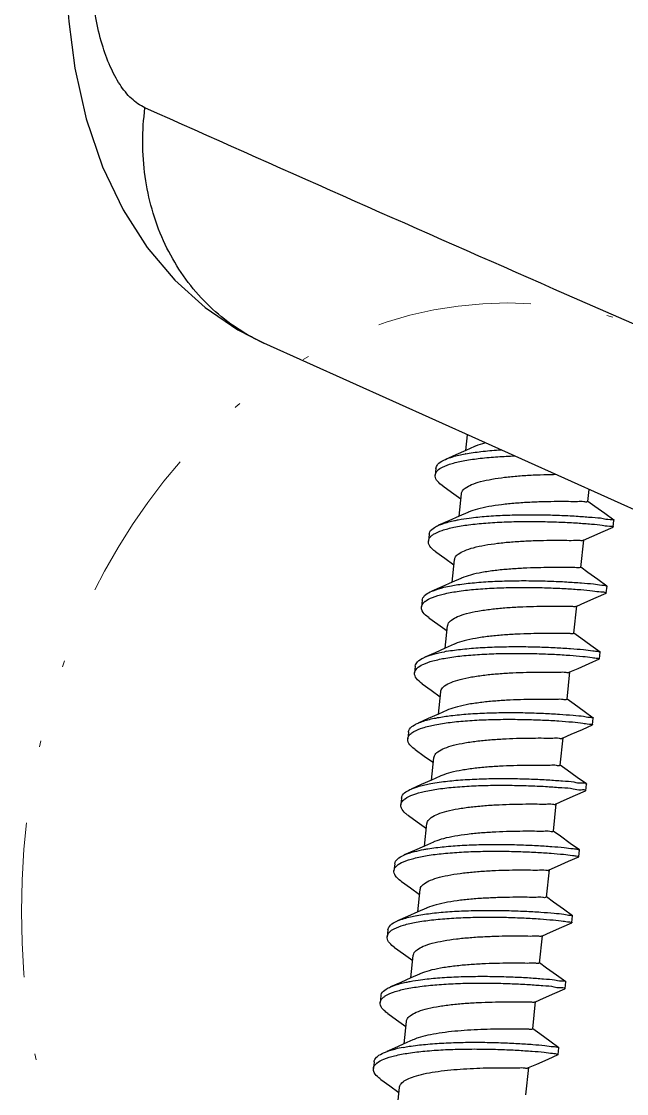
# Model space of a CAD drawing. Header units: millimetres. Extents: x -2947 to 97, y -3022 to 322.
# Drawn here: x -1614.41 to -1604.45, y -2127.1 to -2109.48 of the extents above; entities that cross this region are included whole.
import ezdxf

# ---------------------------------------------------------------- set-up
doc = ezdxf.new("R2010")
doc.units = ezdxf.units.MM
doc.linetypes.add('DIVIDE', pattern=[31.75, 12.7, -6.35, 0, -6.35, 0, -6.35])
doc.layers.get('0').update_dxf_attribs({"linetype": 'CONTINUOUS'})
doc.layers.add('hatch', color=56, linetype='CONTINUOUS', lineweight=9)

msp = doc.modelspace()

# ---------------------------------------------------------------- linework, layer by layer
at = {"color": 7}
for p, q in [((-1613.831219638108, -2106.833198752366), (-1613.626550892807, -2109.478837327466)), ((-1613.626550892807, -2109.478837327466), (-1613.626561899607, -2109.478716135166)), ((-1613.626550624707, -2109.478715104065), (-1613.525812510007, -2110.247479722966)), ((-1613.525812510007, -2110.247479722966), (-1613.339555860407, -2111.079232110666)), ((-1613.339555860407, -2111.079232110666), (-1613.072920711207, -2111.865443137066)), ((-1613.072920711207, -2111.865443137066), (-1612.735680274008, -2112.572332154265)), ((-1612.735680274008, -2112.572332154265), (-1612.336578719008, -2113.192981013266)), ((-1612.336578719008, -2113.192981013266), (-1611.882195905307, -2113.728874882366)), ((-1611.882195905307, -2113.728874882366), (-1611.381861103607, -2114.179080733466)), ((-1611.381861103607, -2114.179080733466), (-1610.845239053607, -2114.543846544766)), ((-1610.845239053607, -2114.543846544766), (-1610.417972160507, -2114.765066956866)), ((-1603.790559078207, -2117.743706157566), (-1610.417972160507, -2114.765066956866)), ((-1607.095984590507, -2116.526804549566), (-1607.069202987607, -2116.270166411266)), ((-1607.264025307707, -2116.600980224466), (-1607.431595093807, -2116.674374563866)), ((-1607.095984590507, -2116.526804549566), (-1607.264025307707, -2116.600980224466)), ((-1606.952572248108, -2116.462940587966), (-1607.095984590507, -2116.526804549566)), ((-1607.589326359207, -2116.822369540866), (-1607.600891566407, -2116.933194619466)), ((-1607.477114902307, -2117.110566030166), (-1607.330930990007, -2117.215096096265)), ((-1607.330930990007, -2117.215096096265), (-1607.179201581007, -2117.324242012666)), ((-1607.209066616708, -2117.610427539966), (-1607.170678238107, -2117.242565988666)), ((-1605.092283589707, -2117.366185326066), (-1605.071597847407, -2117.167961552465)), ((-1604.977531636907, -2117.448565295266), (-1605.093434369207, -2117.364540090266)), ((-1604.813522982807, -2117.566560997666), (-1604.977531636907, -2117.448565295266)), ((-1607.377107333907, -2117.684603214866), (-1607.544677119907, -2117.757997554266)), ((-1607.209066616708, -2117.610427539966), (-1607.377107333907, -2117.684603214866)), ((-1607.065654274307, -2117.546563578366), (-1607.209066616708, -2117.610427539966)), ((-1604.663070429307, -2117.674148988566), (-1604.813522982807, -2117.566560997666)), ((-1604.673635468607, -2117.786381773866), (-1604.662070261407, -2117.675556695266)), ((-1604.663070429307, -2117.674148988566), (-1604.662070261407, -2117.675556695266)), ((-1605.026150357407, -2117.942013910266), (-1604.841340354207, -2117.860446737966)), ((-1604.841340354207, -2117.860446737966), (-1604.674904837807, -2117.787552702166)), ((-1604.673635468607, -2117.786381773866), (-1604.674904837807, -2117.787552702166)), ((-1607.702408385407, -2117.905992531366), (-1607.713973592608, -2118.016817609866)), ((-1605.205365615807, -2118.449808316565), (-1605.158453254307, -2118.000264607565)), ((-1605.159918779107, -2118.001636740166), (-1605.026150357407, -2117.942013910266)), ((-1607.590196928507, -2118.194189020665), (-1607.444013016207, -2118.298719086766)), ((-1607.444013016207, -2118.298719086766), (-1607.292283607207, -2118.407865003066)), ((-1607.322148642807, -2118.694050530466), (-1607.283760264307, -2118.326188979066)), ((-1605.090613663107, -2118.532188285766), (-1605.206516395307, -2118.448163080766)), ((-1604.926605009008, -2118.650183988166), (-1605.090613663107, -2118.532188285766)), ((-1607.322148642807, -2118.694050530466), (-1607.490189360007, -2118.768226205266)), ((-1607.178736300408, -2118.630186568866), (-1607.322148642807, -2118.694050530466)), ((-1604.776152455507, -2118.757771978966), (-1604.926605009008, -2118.650183988166)), ((-1607.490189360007, -2118.768226205266), (-1607.657759146107, -2118.841620544766)), ((-1604.954422380408, -2118.944069728366), (-1604.787986863907, -2118.871175692666)), ((-1604.786717494807, -2118.870004764266), (-1604.787986863907, -2118.871175692666)), ((-1604.786717494807, -2118.870004764266), (-1604.775152287607, -2118.759179685766)), ((-1604.776152455507, -2118.757771978966), (-1604.775152287607, -2118.759179685766)), ((-1607.815490411507, -2118.989615521766), (-1607.827055618707, -2119.100440600366)), ((-1605.318447642007, -2119.533431306966), (-1605.271535280507, -2119.083887597966)), ((-1605.273000805207, -2119.085259730566), (-1605.139232383508, -2119.025636900766)), ((-1605.139232383508, -2119.025636900766), (-1604.954422380408, -2118.944069728366)), ((-1607.703278954607, -2119.277812011066), (-1607.557095042308, -2119.382342077166)), ((-1607.557095042308, -2119.382342077166), (-1607.405365633307, -2119.491487993566)), ((-1607.435230669008, -2119.777673520865), (-1607.396842290407, -2119.409811969565)), ((-1605.203695689308, -2119.615811276166), (-1605.319598421507, -2119.531786071166)), ((-1605.039687035107, -2119.733806978566), (-1605.203695689308, -2119.615811276166)), ((-1607.435230669008, -2119.777673520865), (-1607.603271386208, -2119.851849195766)), ((-1607.291818326607, -2119.713809559265), (-1607.435230669008, -2119.777673520865)), ((-1604.889234481607, -2119.841394969466), (-1605.039687035107, -2119.733806978566)), ((-1607.603271386208, -2119.851849195766), (-1607.770841172207, -2119.925243535165)), ((-1605.067504406507, -2120.027692718866), (-1604.901068890107, -2119.954798683066)), ((-1604.899799520907, -2119.953627754766), (-1604.901068890107, -2119.954798683066)), ((-1604.899799520907, -2119.953627754766), (-1604.888234313707, -2119.842802676166)), ((-1604.889234481607, -2119.841394969466), (-1604.888234313707, -2119.842802676166)), ((-1607.928572437707, -2120.073238512266), (-1607.940137644908, -2120.184063590766)), ((-1605.386082831407, -2120.168882721066), (-1605.252314409707, -2120.109259891165)), ((-1605.252314409707, -2120.109259891165), (-1605.067504406507, -2120.027692718866)), ((-1605.431529668107, -2120.617054297366), (-1605.384617306607, -2120.167510588466)), ((-1607.816360980807, -2120.361435001566), (-1607.670177068507, -2120.465965067666)), ((-1607.670177068507, -2120.465965067666), (-1607.518447659508, -2120.575110983966)), ((-1607.548312695207, -2120.861296511366), (-1607.509924316607, -2120.493434959966)), ((-1605.316777715407, -2120.699434266566), (-1605.432680447607, -2120.615409061566)), ((-1607.548312695207, -2120.861296511366), (-1607.716353412407, -2120.935472186165)), ((-1607.404900352807, -2120.797432549766), (-1607.548312695207, -2120.861296511366)), ((-1605.152769061307, -2120.817429968965), (-1605.316777715407, -2120.699434266566)), ((-1605.002316507807, -2120.925017959866), (-1605.152769061307, -2120.817429968965)), ((-1607.716353412407, -2120.935472186165), (-1607.883923198408, -2121.008866525566)), ((-1605.180586432708, -2121.111315709266), (-1605.014150916207, -2121.038421673566)), ((-1605.012881547107, -2121.037250745166), (-1605.014150916207, -2121.038421673566)), ((-1605.012881547107, -2121.037250745166), (-1605.001316339907, -2120.926425666566)), ((-1605.002316507807, -2120.925017959866), (-1605.001316339907, -2120.926425666566)), ((-1608.041654463807, -2121.156861502665), (-1608.053219671007, -2121.267686581265)), ((-1605.499164857607, -2121.252505711466), (-1605.365396435908, -2121.192882881665)), ((-1605.365396435908, -2121.192882881665), (-1605.180586432708, -2121.111315709266)), ((-1605.544611694307, -2121.700677287866), (-1605.497699332807, -2121.251133578866)), ((-1607.929443006907, -2121.445057991966), (-1607.783259094608, -2121.549588058066)), ((-1607.783259094608, -2121.549588058066), (-1607.631529685608, -2121.658733974466)), ((-1607.661394721307, -2121.944919501766), (-1607.623006342807, -2121.577057950466)), ((-1605.429859741607, -2121.783057257066), (-1605.545762473807, -2121.699032052065)), ((-1607.517982378907, -2121.881055540166), (-1607.661394721307, -2121.944919501766)), ((-1605.265851087507, -2121.901052959466), (-1605.429859741607, -2121.783057257066)), ((-1605.115398533907, -2122.008640950266), (-1605.265851087507, -2121.901052959466)), ((-1607.829435438508, -2122.019095176665), (-1607.997005224508, -2122.092489516066)), ((-1607.661394721307, -2121.944919501766), (-1607.829435438508, -2122.019095176665)), ((-1605.125963573207, -2122.120873735666), (-1605.114398366007, -2122.010048657065)), ((-1605.115398533907, -2122.008640950266), (-1605.114398366007, -2122.010048657065)), ((-1608.154736490007, -2122.240484493066), (-1608.166301697207, -2122.351309571666)), ((-1605.478478462007, -2122.276505872066), (-1605.293668458807, -2122.194938699766)), ((-1605.293668458807, -2122.194938699766), (-1605.127232942407, -2122.122044663965)), ((-1605.125963573207, -2122.120873735666), (-1605.127232942407, -2122.122044663965)), ((-1605.657693720507, -2122.784300278266), (-1605.610781359007, -2122.334756569366)), ((-1605.618501037108, -2122.337599500366), (-1605.617301598407, -2122.334567550766)), ((-1605.612246883707, -2122.336128701966), (-1605.478478462007, -2122.276505872066)), ((-1608.042525033107, -2122.528680982466), (-1607.896341120807, -2122.633211048565)), ((-1607.896341120807, -2122.633211048565), (-1607.744611711807, -2122.742356964865)), ((-1607.774476747507, -2123.028542492166), (-1607.736088368907, -2122.660680940866)), ((-1605.542941767707, -2122.866680247465), (-1605.658844499907, -2122.782655042466)), ((-1607.631064405108, -2122.964678530666), (-1607.774476747507, -2123.028542492166)), ((-1605.378933113607, -2122.984675949866), (-1605.542941767707, -2122.866680247465)), ((-1607.942517464707, -2123.102718167066), (-1608.110087250707, -2123.176112506466)), ((-1607.774476747507, -2123.028542492166), (-1607.942517464707, -2123.102718167066)), ((-1605.228480560108, -2123.092263940765), (-1605.378933113607, -2122.984675949866)), ((-1605.239045599407, -2123.204496726065), (-1605.227480392207, -2123.093671647466)), ((-1605.228480560108, -2123.092263940765), (-1605.227480392207, -2123.093671647466)), ((-1608.267818516107, -2123.324107483566), (-1608.279383723307, -2123.434932562166)), ((-1605.591560488208, -2123.360128862466), (-1605.406750485007, -2123.278561690166)), ((-1605.406750485007, -2123.278561690166), (-1605.240314968507, -2123.205667654366)), ((-1605.239045599407, -2123.204496726065), (-1605.240314968507, -2123.205667654366)), ((-1605.770775746607, -2123.867923268765), (-1605.723863385108, -2123.418379559766)), ((-1605.725328909907, -2123.419751692366), (-1605.591560488208, -2123.360128862466)), ((-1608.155607059208, -2123.612303972865), (-1608.009423147008, -2123.716834038966)), ((-1608.009423147008, -2123.716834038966), (-1607.857693737908, -2123.825979955366)), ((-1607.887558773607, -2124.112165482666), (-1607.849170395107, -2123.744303931366)), ((-1605.656023793907, -2123.950303237966), (-1605.771926526107, -2123.866278032966)), ((-1605.492015139808, -2124.068298940366), (-1605.656023793907, -2123.950303237966)), ((-1608.055599490807, -2124.186341157566), (-1608.223169276907, -2124.259735496966)), ((-1607.887558773607, -2124.112165482666), (-1608.055599490807, -2124.186341157566)), ((-1607.903191313507, -2124.170358001966), (-1607.899667761607, -2124.169707224866)), ((-1607.744146431207, -2124.048301521066), (-1607.887558773607, -2124.112165482666)), ((-1605.341562586307, -2124.175886931166), (-1605.492015139808, -2124.068298940366)), ((-1605.352127625507, -2124.288119716466), (-1605.340562418307, -2124.177294637966)), ((-1605.341562586307, -2124.175886931166), (-1605.340562418307, -2124.177294637966)), ((-1605.704642514307, -2124.443751852966), (-1605.519832511107, -2124.362184680565)), ((-1605.519832511107, -2124.362184680565), (-1605.353396994707, -2124.289290644866)), ((-1605.352127625507, -2124.288119716466), (-1605.353396994707, -2124.289290644866)), ((-1608.380900542307, -2124.407730473966), (-1608.392465749507, -2124.518555552566)), ((-1605.883857772807, -2124.951546259166), (-1605.836945411307, -2124.502002550265)), ((-1605.838410936007, -2124.503374682866), (-1605.704642514307, -2124.443751852966)), ((-1608.268689085407, -2124.695926963366), (-1608.122505173108, -2124.800457029466)), ((-1608.122505173108, -2124.800457029466), (-1607.970775764107, -2124.909602945766)), ((-1608.000640799808, -2125.195788473065), (-1607.962252421207, -2124.827926921766)), ((-1605.769105820007, -2125.033926228366), (-1605.885008552207, -2124.949901023366)), ((-1605.605097165907, -2125.151921930766), (-1605.769105820007, -2125.033926228366)), ((-1608.000640799808, -2125.195788473065), (-1608.168681517007, -2125.269964147966)), ((-1607.857228457407, -2125.131924511466), (-1608.000640799808, -2125.195788473065)), ((-1605.454644612407, -2125.259509921666), (-1605.605097165907, -2125.151921930766)), ((-1605.465209651707, -2125.371742706966), (-1605.453644444508, -2125.260917628366)), ((-1605.454644612407, -2125.259509921666), (-1605.453644444508, -2125.260917628366)), ((-1608.168681517007, -2125.269964147966), (-1608.336251303007, -2125.343358487366)), ((-1605.632914537307, -2125.445807671066), (-1605.466479020907, -2125.372913635266)), ((-1605.465209651707, -2125.371742706966), (-1605.466479020907, -2125.372913635266)), ((-1608.493982568408, -2125.491353464466), (-1608.505547775707, -2125.602178542966)), ((-1605.996939798907, -2126.035169249666), (-1605.950027437407, -2125.585625540666)), ((-1605.951492962207, -2125.586997673266), (-1605.817724540507, -2125.527374843366)), ((-1605.817724540507, -2125.527374843366), (-1605.632914537307, -2125.445807671066)), ((-1608.381771111508, -2125.779549953766), (-1608.235587199307, -2125.884080019866)), ((-1608.235587199307, -2125.884080019866), (-1608.083857790208, -2125.993225936266)), ((-1608.113719355307, -2126.279378206265), (-1608.075334447407, -2125.911549912166)), ((-1605.882187846207, -2126.117549218866), (-1605.998090578408, -2126.033524013866)), ((-1605.718179192108, -2126.235544921266), (-1605.882187846207, -2126.117549218866)), ((-1608.069421713408, -2126.259775187166), (-1608.271613566307, -2126.349126027566)), ((-1607.970325764808, -2126.215554348566), (-1608.069421713408, -2126.259775187166)), ((-1605.567726638607, -2126.343132912066), (-1605.718179192108, -2126.235544921266)), ((-1608.449314410107, -2126.426973215366), (-1608.433141899407, -2126.420136542066)), ((-1608.271635042807, -2126.349135469066), (-1608.398778818207, -2126.404885607266)), ((-1605.745996563408, -2126.529430661466), (-1605.579561047007, -2126.456536625766)), ((-1605.578291677907, -2126.455365697366), (-1605.579561047007, -2126.456536625766)), ((-1605.578291677907, -2126.455365697366), (-1605.566726470608, -2126.344540618866)), ((-1605.567726638607, -2126.343132912066), (-1605.566726470608, -2126.344540618866)), ((-1608.607064594607, -2126.574976454865), (-1608.618629801807, -2126.685801533466)), ((-1606.110021825107, -2127.118792240066), (-1606.063109463607, -2126.669248531166)), ((-1606.064574988307, -2126.670620663765), (-1605.930806566607, -2126.610997833865)), ((-1605.930806566607, -2126.610997833865), (-1605.745996563408, -2126.529430661466)), ((-1608.494853137707, -2126.863172944266), (-1608.348669225408, -2126.967703010366)), ((-1608.348669225408, -2126.967703010366), (-1608.196939816407, -2127.076848926666)), ((-1608.226804852108, -2127.363034453966), (-1608.188416473507, -2126.995172902666))]:
    msp.add_line(p, q, dxfattribs=at)
for centre, radius, start, end in [((-1606.539831286307, -2119.675705278866), 3.1431652429, 100.3357691591968, 100.4516505366987), ((-1607.588135510207, -2119.233689974766), 0.2878171148, 128.6587607661082, 131.2037945689111), ((-1606.881733296107, -2122.921468208166), 3.1377148818, 99.74055708290103, 100.4145012889996), ((-1605.742834701607, -2123.421602089866), 0.0132532221, 3.018811734096307, 6.045049652511122), ((-1607.779475405107, -2128.320720475866), 2.0132801464, 103.7002366934048, 103.983407617599), ((-1607.694332437707, -2128.683176388266), 2.3855910048, 100.446392931406, 103.6251978118071), ((-1608.384488656508, -2126.812708402966), 0.2798922919, 129.2783124381077, 131.2216158051225)]:
    msp.add_arc(centre, radius, start, end, dxfattribs=at)
for points, start_tangent, end_tangent in [([(-1612.374082620007, -2110.898455869566), (-1612.595745275207, -2110.746252586366), (-1612.784523088007, -2110.516721604366), (-1612.944950770607, -2110.219240803066), (-1613.078660110307, -2109.854535575566), (-1613.183988540108, -2109.417946702366), (-1613.255976206207, -2108.894816175166)], (-0.9129069122410577, 0.408167820366204), (-0.0904120186072266, 0.9959044466671321)), ([(-1610.417886190807, -2114.764877392566), (-1610.687918786507, -2114.626587001566), (-1611.492249633707, -2113.972671440066), (-1612.069597269107, -2113.081663239866), (-1612.371926193108, -2112.027694548866), (-1612.374082549007, -2110.898455874066)], (-0.9107206761927935, 0.4130228201382353), (0.1310329310083314, 0.9913780161933013)), ([(-1591.798405143807, -2119.851932169366), (-1599.008448097107, -2116.765500844266), (-1605.863124062107, -2113.781711368166), (-1612.374082620007, -2110.898455869566)], (-0.9204652802078663, 0.3908243440880492), (-0.9130294857254394, 0.4078935623369652)), ([(-1606.772813865507, -2116.402812592566), (-1606.788104598307, -2116.406812093665), (-1606.935985833307, -2116.455760023166), (-1606.952589633408, -2116.462901502866)], (-0.9685498040787499, -0.2488197681435603), (-0.9136890254101818, -0.406414031309196)), ([(-1607.562669121307, -2116.859454802566), (-1607.479668554307, -2116.802513027265), (-1607.324826514207, -2116.743007432466), (-1607.115331915707, -2116.694368559666), (-1606.860350341507, -2116.657138482566), (-1606.571074298708, -2116.631350893166), (-1606.294883896007, -2116.617643072866)], (0.6811884088034961, 0.7321081557473329), (0.9994253617181275, 0.03389611120158577)), ([(-1607.431460630607, -2116.674684065866), (-1607.313261307007, -2116.632182353966), (-1607.110019483807, -2116.584690370566)], (0.9171815244015761, 0.398469636605352), (0.9834072387402946, 0.1814116942018602)), ([(-1607.103766708407, -2116.583543481066), (-1606.848785134307, -2116.546313403966), (-1606.559509091507, -2116.520525814566), (-1606.516734696608, -2116.517794904066)], (0.983772134840774, 0.179422369594279), (0.9981405281013092, 0.0609547878483687)), ([(-1607.588728456507, -2116.822454931666), (-1607.561562593307, -2116.761033964466), (-1607.468103347107, -2116.691687948766), (-1607.431460630607, -2116.674684065866)], (0.1413826377243645, 0.9899550241046818), (0.917181524446014, 0.3984696365030664)), ([(-1607.477223823508, -2117.110721908066), (-1607.562831239208, -2117.033839933566), (-1607.601209267507, -2116.949580684366), (-1607.600293663707, -2116.933280010266)], (-0.8197091597930625, 0.5727799694047896), (0.1413826374488974, 0.9899550241440231)), ([(-1607.600293663707, -2116.933280010266), (-1607.573127800507, -2116.871859042966), (-1607.562669121307, -2116.859454802566)], (0.1413826378967389, 0.9899550240800638), (0.6811884086280731, 0.7321081559105549)), ([(-1607.169803799608, -2117.242684272466), (-1607.162248994707, -2117.211681049866), (-1607.106411936307, -2117.147018680665), (-1607.002155498007, -2117.089839304665), (-1606.854274263007, -2117.040891375166), (-1606.669138951107, -2117.000585075766), (-1606.458772587207, -2116.969516103966), (-1606.231223323507, -2116.946826225766), (-1605.992705105507, -2116.931538757466), (-1605.758694064907, -2116.922974843465), (-1605.621453601708, -2116.920403355466)], (0.09628679827082323, 0.9953536318709817), (0.9999179471714085, 0.0128101102460681)), ([(-1605.593208658807, -2117.369213550566), (-1605.807248221708, -2117.372559569166), (-1606.042617229407, -2117.381230362465), (-1606.281582330007, -2117.396648215966), (-1606.508683114507, -2117.419424673966), (-1606.720595668807, -2117.450943590165), (-1606.906843973507, -2117.491952723166), (-1607.053667390107, -2117.541325848466), (-1607.065668157308, -2117.546532337966)], (-0.9999770392069062, -0.006776507875726877), (-0.9138297368642405, -0.4060975400351902)), ([(-1605.097239222407, -2117.363813620866), (-1605.100910845207, -2117.369152616066), (-1605.155675460507, -2117.371128111666), (-1605.260549945607, -2117.370485000566), (-1605.409901145007, -2117.369172780166), (-1605.593208658807, -2117.369213550566)], (-0.4317073350717929, -0.9020137342885698), (-0.9999770392073676, -0.006776507807619406)), ([(-1607.544658564707, -2117.758039749366), (-1607.477308699007, -2117.732009855866), (-1607.282848476407, -2117.680135956566), (-1607.221644132007, -2117.668049599066)], (0.9154000393097327, 0.4025453614584819), (0.9831708899860441, 0.1826882620313905)), ([(-1607.221644132007, -2117.668049599066), (-1607.040009569808, -2117.639565114366), (-1606.759443402207, -2117.610479887366), (-1606.453482543807, -2117.592551028666), (-1606.135591165907, -2117.584952157265), (-1605.819765070107, -2117.586396582866), (-1605.519908027907, -2117.595194640366), (-1605.249212221207, -2117.609328983566), (-1605.019570391607, -2117.626544477866), (-1604.841045893407, -2117.644448691366), (-1604.721424265207, -2117.660618502266), (-1604.665241557907, -2117.672110684865)], (0.9831708899721967, 0.1826882621059133), (-0.6844540070697155, -0.7290560418830708)), ([(-1607.700834391807, -2117.906158950866), (-1607.689644870507, -2117.866448820366), (-1607.614894594507, -2117.794500583866), (-1607.544658564707, -2117.758039749366)], (0.1051447009644686, 0.994456933134408), (0.9154000392257359, 0.4025453616494929)), ([(-1607.671258762608, -2117.938162971066), (-1607.626459801708, -2117.905325662366), (-1607.488873906208, -2117.842834934466), (-1607.294413683607, -2117.790961035166), (-1607.051574777008, -2117.750390192866), (-1606.771008609407, -2117.721304965966), (-1606.465047751007, -2117.703376107166), (-1606.147156373208, -2117.695777235866), (-1605.831330277307, -2117.697221661366), (-1605.531473235108, -2117.706019718966), (-1605.260777428407, -2117.720154062065), (-1605.031135598807, -2117.737369556466), (-1604.852611100607, -2117.755273769966), (-1604.732989472407, -2117.771443580866), (-1604.676952072307, -2117.783086129366)], (0.7328467603900309, 0.6803937285027227), (-0.7048618864772489, -0.7093445714120423)), ([(-1607.590182844407, -2118.194169377166), (-1607.652499415907, -2118.142868898466), (-1607.709963430807, -2118.057098892366), (-1607.712399599008, -2118.016984029466)], (-0.8126967311499623, 0.582686899782521), (0.1051447011013554, 0.9944569331199349)), ([(-1607.712399599008, -2118.016984029466), (-1607.701210077707, -2117.977273898966), (-1607.671258762608, -2117.938162971066)], (0.1051447007432815, 0.9944569331577943), (0.7328467606016582, 0.6803937282747805)), ([(-1607.282892203007, -2118.326255109266), (-1607.276051803708, -2118.296949444266), (-1607.222069541107, -2118.232613831266), (-1607.119837054707, -2118.175405129966), (-1606.973013638107, -2118.126032004666), (-1606.786765333407, -2118.085022871566), (-1606.574852779107, -2118.053503955466), (-1606.347751994608, -2118.030727497466), (-1606.108786894107, -2118.015309643866), (-1605.873417886307, -2118.006638850666), (-1605.659378323507, -2118.003292832066)], (0.09280762955771543, 0.9956840582714368), (0.9999770392071086, 0.006776507845842347)), ([(-1605.659378323507, -2118.003292832066), (-1605.476070809607, -2118.003252061666), (-1605.326719610207, -2118.004564282066), (-1605.221845125207, -2118.005207393166), (-1605.167080509907, -2118.003231897565)], (0.9999770392074482, 0.006776507795731909), (0.6690575404610192, 0.7432106078039062)), ([(-1605.167080509907, -2118.003231897565), (-1605.164100003407, -2117.999188157766)], (0.6690575398319676, 0.7432106083701948), (0.5053385230801288, 0.8629211882270559)), ([(-1605.706290685007, -2118.452836541066), (-1605.919201745608, -2118.456154339366), (-1606.152294502007, -2118.464685569265), (-1606.388357701507, -2118.479763372065), (-1606.615781023907, -2118.502321355866), (-1606.831640728607, -2118.534200461166), (-1607.019726843807, -2118.575521922065), (-1607.166790557807, -2118.624966378666), (-1607.178750446807, -2118.630154730766)], (-0.9999770392069637, -0.006776507867228311), (-0.9138529175746014, -0.4060453731301329)), ([(-1605.207739846507, -2118.447675741566), (-1605.217739735908, -2118.453193762666), (-1605.276376017008, -2118.454773988866), (-1605.381287308507, -2118.454028897966), (-1605.526566937007, -2118.452775744166), (-1605.706290685007, -2118.452836541066)], (-0.6682924539349867, -0.7438986463313088), (-0.999977039206881, -0.006776507879442624)), ([(-1607.335253980908, -2118.751674277466), (-1607.228038779607, -2118.733789573066), (-1606.957226966607, -2118.701378823665), (-1606.657295392107, -2118.680272410966), (-1606.341439559508, -2118.669785547666), (-1606.023564565108, -2118.668760233566), (-1605.717665480707, -2118.675616856965), (-1605.437203724807, -2118.688424582666), (-1605.194507214808, -2118.704987390965), (-1605.000221028708, -2118.722941933966), (-1604.862833054307, -2118.739862847266), (-1604.788295764607, -2118.753370825466), (-1604.780127281507, -2118.760707143566)], (0.9832633895092868, 0.1821897550651747), (0.5940310404997696, -0.8044421190631187)), ([(-1607.814826534707, -2118.989659220666), (-1607.812137686607, -2118.972530780566), (-1607.756364120207, -2118.898114201365), (-1607.657837400408, -2118.841436709065)], (0.0656816394754795, 0.9978406296778123), (0.9201070741895515, 0.3916669146434798)), ([(-1607.767929327507, -2119.008939279965), (-1607.648104454908, -2118.943561604766), (-1607.469398127707, -2118.888510797666), (-1607.239603986907, -2118.844614651666), (-1606.968792173808, -2118.812203902266), (-1606.668860599407, -2118.791097489566), (-1606.353004766707, -2118.780610626266), (-1606.035129772407, -2118.779585312166), (-1605.729230687907, -2118.786441935566), (-1605.448768932007, -2118.799249661166), (-1605.206072422008, -2118.815812469566), (-1605.011786235907, -2118.833767012566), (-1604.874398261607, -2118.850687925866), (-1604.799860971807, -2118.864195904066), (-1604.791326179307, -2118.872063723866), (-1604.791107882407, -2118.872430531465)], (0.7804394089925683, 0.6252314202687921), (0.4836097952978919, -0.8752837059444961)), ([(-1607.657837400408, -2118.841436709065), (-1607.636539247608, -2118.832736526266), (-1607.457832920408, -2118.777685719066), (-1607.335253980908, -2118.751674277466)], (0.9201070742077965, 0.3916669146006188), (0.9832633895119677, 0.1821897550507072)), ([(-1607.703082156708, -2119.277535335465), (-1607.736790692707, -2119.252215321966), (-1607.813109462908, -2119.165120599966), (-1607.826391741907, -2119.100484299266)], (-0.8148847659760492, 0.5796229965936132), (0.06568163955459322, 0.9978406296726048)), ([(-1607.826391741907, -2119.100484299266), (-1607.823702893807, -2119.083355859166), (-1607.777731951807, -2119.017144642666)], (0.06568163932868426, 0.9978406296874751), (0.7518860536622398, 0.6592930777038565)), ([(-1607.395964407707, -2119.409941443066), (-1607.389443759608, -2119.381303102666), (-1607.334792744107, -2119.315959259266), (-1607.232960222507, -2119.259045660166), (-1607.085896508408, -2119.209601203565), (-1606.897810393207, -2119.168279742666), (-1606.681950688507, -2119.136400637366), (-1606.454527366107, -2119.113842653565), (-1606.218464166707, -2119.098764850666), (-1605.985371410207, -2119.090233620866), (-1605.772460349707, -2119.086915822566)], (0.09001516969536219, 0.9959403944135989), (0.9999770392072497, 0.006776507825013606)), ([(-1605.772460349707, -2119.086915822566), (-1605.592736601707, -2119.086855025665), (-1605.447456973108, -2119.088108179466), (-1605.342545681707, -2119.088853270266), (-1605.283909400507, -2119.087273044166)], (0.999977039207545, 0.006776507781434419), (0.9306308841779936, 0.36595922916916)), ([(-1605.283909400507, -2119.087273044166), (-1605.274963396807, -2119.082704401566)], (0.9306308826602036, 0.365959233028886), (0.7930806590090475, 0.6091166294772908)), ([(-1605.819372711208, -2119.536459531466), (-1606.030759117107, -2119.539739391866), (-1606.260464048807, -2119.548068825666), (-1606.492871795507, -2119.562706027065), (-1606.720414733307, -2119.584932009366), (-1606.936647971107, -2119.616386269566), (-1607.125827052807, -2119.657275983765), (-1607.274534482907, -2119.706337479466), (-1607.291838497008, -2119.713764181166)], (-0.9999770392070167, -0.006776507859405716), (-0.9137942241159378, -0.4061774439482718)), ([(-1605.323029834108, -2119.530750837266), (-1605.327999104907, -2119.536514568666), (-1605.384176935708, -2119.538383616466), (-1605.487778306907, -2119.537720020166), (-1605.635590231907, -2119.536421468966), (-1605.819372711208, -2119.536459531466)], (-0.5060944853938787, -0.8624780413749124), (-0.999977039207596, -0.006776507773930258)), ([(-1607.412594089907, -2119.828986761666), (-1607.152544298207, -2119.793235155365), (-1606.859759571207, -2119.768893192166), (-1606.547116944707, -2119.755420262666), (-1606.228378332907, -2119.751791427366), (-1605.917577290908, -2119.756543088766), (-1605.628393671007, -2119.767838209966), (-1605.373544041607, -2119.783548173866), (-1605.164215030208, -2119.801347635766), (-1605.009564841007, -2119.818818141466), (-1604.916315160507, -2119.833555895666), (-1604.889693155707, -2119.842140946565)], (0.9855534584414607, 0.1693646378500427), (0.8518564309914443, -0.5237753535424504)), ([(-1607.928475179607, -2120.073250664565), (-1607.892408964608, -2120.002493348666), (-1607.790782963807, -2119.934337807465), (-1607.770748694707, -2119.925459296966)], (0.1239852301775147, 0.992284063510963), (0.919132344365967, 0.3939488971177876)), ([(-1607.902736811107, -2120.111955022666), (-1607.802348171007, -2120.045162886066), (-1607.640055804107, -2119.987005279166), (-1607.424159297207, -2119.939811840166), (-1607.164109505507, -2119.904060233966), (-1606.871324778407, -2119.879718270766), (-1606.558682151907, -2119.866245341266), (-1606.239943540207, -2119.862616505966), (-1605.929142498107, -2119.867368167365), (-1605.639958878207, -2119.878663288566), (-1605.385109248807, -2119.894373252466), (-1605.175780237407, -2119.912172714266), (-1605.021130048207, -2119.929643220065), (-1604.927880367707, -2119.944380974166), (-1604.900145382007, -2119.953879436765)], (0.675554729157507, 0.7373098452570177), (0.5883959123375351, -0.8085729715643974)), ([(-1607.770748694707, -2119.925459296966), (-1607.628490596907, -2119.876180200566), (-1607.448931980608, -2119.835444823366)], (0.9191323444747794, 0.393948896863915), (0.9834931129671033, 0.1809455629361401)), ([(-1607.940040386807, -2120.184075743166), (-1607.903974171807, -2120.113318427166), (-1607.902736811107, -2120.111955022666)], (0.1239852305018011, 0.9922840634704436), (0.6755547292304127, 0.7373098451902185)), ([(-1607.816365338207, -2120.361441260266), (-1607.910689035107, -2120.273593718266), (-1607.940574906307, -2120.190060155366), (-1607.940040386807, -2120.184075743166)], (-0.8206838381121251, 0.571382566991286), (0.1239852304308891, 0.9922840634793039)), ([(-1607.509009631707, -2120.493635952565), (-1607.502100364607, -2120.463926842066), (-1607.445587591007, -2120.397834373166), (-1607.340796721107, -2120.340455409366), (-1607.192060947008, -2120.291372310866), (-1607.002846524807, -2120.250470652966), (-1606.786588408607, -2120.219011767866), (-1606.559041355707, -2120.196785300266), (-1606.326633568707, -2120.182148100166), (-1606.096928721007, -2120.173818671866), (-1605.885542375807, -2120.170538812966)], (0.09087836429971824, 0.9958619999288093), (0.99997703920724, 0.00677650782644919)), ([(-1605.885542375807, -2120.170538812966), (-1605.701759896607, -2120.170500750466), (-1605.553947971607, -2120.171799301665), (-1605.450346600408, -2120.172462897865), (-1605.394168769607, -2120.170593850165)], (0.9999770392073074, 0.006776507816520514), (0.7493648730534479, 0.6621572978028635)), ([(-1605.394168769607, -2120.170593850165), (-1605.390008789107, -2120.166067138965)], (0.7493648755814862, 0.6621572949418769), (0.5827895527761618, 0.81262312124069)), ([(-1605.932454737308, -2120.620082521966), (-1606.143070902607, -2120.623343298866), (-1606.370562483108, -2120.631547563366), (-1606.603661476307, -2120.646148852466), (-1606.831634167007, -2120.668333847266), (-1607.046739170307, -2120.699482611966), (-1607.234111602507, -2120.739633408566), (-1607.382276606807, -2120.787754518666), (-1607.404920172507, -2120.797388070266)], (-0.9999770392073434, -0.006776507811196688), (-0.9134220001888619, -0.4070138198771374)), ([(-1605.436823853807, -2120.614634044166), (-1605.440387838007, -2120.620051504266), (-1605.495414808607, -2120.621999290966), (-1605.598719689207, -2120.621365042166), (-1605.747795430907, -2120.620049491265), (-1605.932454737308, -2120.620082521966)], (-0.4175020609229799, -0.9086759758709726), (-0.9999770392069819, -0.006776507864552275)), ([(-1607.560657610307, -2120.918897354666), (-1607.345089218107, -2120.886057801165), (-1607.060541930108, -2120.858434501766), (-1606.752278044107, -2120.841888701066), (-1606.433864355407, -2120.835532388466), (-1606.119319940108, -2120.838023504266), (-1605.822491457408, -2120.847625742565), (-1605.556436134907, -2120.862285922166), (-1605.332839931707, -2120.879725477266), (-1605.161496805807, -2120.897541991366), (-1605.049872289907, -2120.913316250766), (-1605.002622376107, -2120.924613265665)], (0.983285842035786, 0.1820685388857047), (-0.7977731649182677, -0.6029576911660474)), ([(-1608.040328640507, -2121.157035601766), (-1608.022946640107, -2121.107599683666), (-1607.939888678407, -2121.036785841266), (-1607.883823049508, -2121.009094237766)], (0.1301962589231476, 0.9914882420696762), (0.9153809054245142, 0.4025888696725193)), ([(-1608.013011664607, -2121.191266521166), (-1607.951453885707, -2121.147610919866), (-1607.806173598407, -2121.086428346166), (-1607.604975144307, -2121.035978069066), (-1607.356654425407, -2120.996882879766), (-1607.072107137407, -2120.969259580366), (-1606.763843251307, -2120.952713779666), (-1606.445429562607, -2120.946357467065), (-1606.130885147307, -2120.948848582866), (-1605.834056664607, -2120.958450821166), (-1605.568001342107, -2120.973111000766), (-1605.344405138907, -2120.990550555765), (-1605.173062013007, -2121.008367069866), (-1605.061437497107, -2121.024141329266), (-1605.014212966407, -2121.035457357266)], (0.7080684733916908, 0.7061437792608249), (-0.8029177765351194, -0.5960897953529318)), ([(-1607.883823049508, -2121.009094237766), (-1607.794608391207, -2120.975603267566), (-1607.593409937007, -2120.925152990566), (-1607.560657610307, -2120.918897354666)], (0.9153809053562417, 0.4025888698277528), (0.9832858420463265, 0.1820685388287787)), ([(-1608.051893847807, -2121.267860680366), (-1608.034511847307, -2121.218424762265), (-1608.013011664607, -2121.191266521166)], (0.1301962590198015, 0.9914882420569842), (0.7080684733446458, 0.7061437793079981)), ([(-1607.929539833007, -2121.445194292965), (-1608.002764826208, -2121.382464455066), (-1608.051815985007, -2121.297339670766), (-1608.051893847807, -2121.267860680366)], (-0.8152352644857616, 0.5791299193953203), (0.1301962588886162, 0.9914882420742105)), ([(-1607.622043838907, -2121.577278784366), (-1607.613967257608, -2121.544834400366), (-1607.555260777908, -2121.478917671466), (-1607.448446271407, -2121.421833800066), (-1607.300281267107, -2121.373712690066), (-1607.112908834907, -2121.333561893466), (-1606.897803831607, -2121.302413128766), (-1606.669831140907, -2121.280228133965), (-1606.436732147707, -2121.265626844865), (-1606.209240567307, -2121.257422580366), (-1605.998624402007, -2121.254161803466)], (0.09634261289610788, 0.9953482309927268), (0.999977039207003, 0.006776507861427849)), ([(-1605.998624402007, -2121.254161803466), (-1605.813965095608, -2121.254128772765), (-1605.664889353907, -2121.255444323666), (-1605.561584473307, -2121.256078572465), (-1605.506557502707, -2121.254130785765)], (0.9999770392069022, 0.006776507876297887), (0.6540115128288764, 0.7564845940845619)), ([(-1605.506557502707, -2121.254130785765), (-1605.503651219007, -2121.250003528766)], (0.6540115189575865, 0.7564845887860444), (0.4870940751269655, 0.8733495073429687)), ([(-1606.045536763507, -2121.703705512366), (-1606.255539916007, -2121.706951140865), (-1606.482932081708, -2121.715136259366), (-1606.718110646407, -2121.729879198466), (-1606.946149056708, -2121.752126901966), (-1607.159690184307, -2121.783082602165), (-1607.344763931007, -2121.822621121866), (-1607.493629800707, -2121.870672976565), (-1607.518000696507, -2121.881014472266)], (-0.9999770392069588, -0.006776507867958978), (-0.9132728207689987, -0.4073484440189215)), ([(-1605.550779259907, -2121.699204877666), (-1605.552331372407, -2121.703520218865), (-1605.605640240807, -2121.705607950666), (-1605.709511810307, -2121.705011528866), (-1605.860003010607, -2121.703677542266), (-1606.045536763507, -2121.703705512366)], (-0.2339048578414284, -0.9722594908141453), (-0.999977039206787, -0.006776507893306326)), ([(-1607.674264850607, -2122.002538167266), (-1607.534566010207, -2121.979852032866), (-1607.259315665107, -2121.948913995266), (-1606.956579528807, -2121.929220115366), (-1606.639678077308, -2121.920022662665), (-1606.322563000407, -2121.920106180266), (-1606.019195507407, -2121.927841646066), (-1605.742924207807, -2121.941259063366), (-1605.505890290107, -2121.958135244466), (-1605.318486504107, -2121.976092877066), (-1605.188894054008, -2121.992706459166), (-1605.122718040207, -2122.005610380265), (-1605.122474724207, -2122.008736663366)], (0.983165840200821, 0.1827154362997653), (0.01352482728229129, -0.9999085353406002)), ([(-1608.153480485407, -2122.240577885365), (-1608.147915443307, -2122.213392120266), (-1608.083724613007, -2122.140049573766), (-1607.997079680207, -2122.092317597966)], (0.07415187705809209, 0.9972469599496212), (0.9176377775893855, 0.397417801741207)), ([(-1608.119810871607, -2122.270036178866), (-1608.095289820307, -2122.250874652365), (-1607.967555529207, -2122.186760360966), (-1607.781800077008, -2122.133105991666), (-1607.546131217407, -2122.090677111466), (-1607.270880872308, -2122.059739073866), (-1606.968144736107, -2122.040045193966), (-1606.651243284507, -2122.030847741265), (-1606.334128207607, -2122.030931258766), (-1606.030760714707, -2122.038666724666), (-1605.754489415007, -2122.052084141966), (-1605.517455497308, -2122.068960322966), (-1605.330051711307, -2122.086917955666), (-1605.200459261207, -2122.103531537766), (-1605.134283247407, -2122.116435458865), (-1605.134048373407, -2122.120635711066)], (0.7508092078083979, 0.6605191393670026), (-0.02942824003727812, -0.9995668955544238)), ([(-1607.997079680207, -2122.092317597966), (-1607.955990322007, -2122.075935282366), (-1607.770234869807, -2122.022280913066), (-1607.674264850607, -2122.002538167266)], (0.917637777669127, 0.3974178015570843), (0.9831658401793693, 0.1827154364151949)), ([(-1608.165045692607, -2122.351402963865), (-1608.159480650507, -2122.324217198866), (-1608.119810871607, -2122.270036178866)], (0.07415187681661235, 0.9972469599675768), (0.7508092074647574, 0.6605191397576172)), ([(-1608.042365688807, -2122.528458701466), (-1608.089420286007, -2122.491677517366), (-1608.157437251107, -2122.405145117566), (-1608.165045692607, -2122.351402963865)], (-0.8127429181615506, 0.582622475517592), (0.07415187701585071, 0.9972469599527621)), ([(-1607.735137744608, -2122.660891677466), (-1607.726470476907, -2122.627227813666), (-1607.667152365807, -2122.561671251966), (-1607.559799465307, -2122.504752258066), (-1607.410933595707, -2122.456700403366), (-1607.225859848907, -2122.417161883665), (-1607.012318721407, -2122.386206183466), (-1606.784280311107, -2122.363958479966), (-1606.549101746307, -2122.349215540766), (-1606.321709580607, -2122.341030422366), (-1606.111706428107, -2122.337784793865)], (0.0997030007107626, 0.9950172418854206), (0.9999770392070099, 0.006776507860416082)), ([(-1606.111706428107, -2122.337784793865), (-1605.926172675307, -2122.337756823766), (-1605.775681475007, -2122.339090810366), (-1605.671809905407, -2122.339687232165), (-1605.618501037108, -2122.337599500366)], (0.9999770392072111, 0.00677650783070736), (0.4426668682446655, 0.8966861456264728)), ([(-1606.158618789607, -2122.787328502865), (-1606.370140901407, -2122.790611731166), (-1606.603166149407, -2122.799106165466), (-1606.841282705507, -2122.814303140965), (-1607.068991427107, -2122.836919919766), (-1607.279633877107, -2122.867918075066), (-1607.464528799107, -2122.908000605966), (-1607.612802902707, -2122.956799143466), (-1607.631082494207, -2122.964637883966)], (-0.9999770392073243, -0.006776507814014377), (-0.9136116788373295, -0.4065878752398259)), ([(-1605.663601751407, -2122.785258485966), (-1605.663430206307, -2122.786824842966), (-1605.713950987807, -2122.789198008766), (-1605.817387389307, -2122.788687597166), (-1605.969682368707, -2122.787320624366), (-1606.158618789607, -2122.787328502865)], (0.1589691676132969, -0.9872835477958375), (-0.9999770392071855, -0.006776507834484253)), ([(-1608.233744084208, -2123.354919951165), (-1608.124023488208, -2123.287978255365), (-1607.954397705907, -2123.231184631766), (-1607.732255744407, -2123.185444534266), (-1607.467326759907, -2123.151170865965), (-1607.171246521207, -2123.128265579466), (-1606.857038913907, -2123.116124046266), (-1606.538535588707, -2123.113661999366), (-1606.229759615907, -2123.119363848366), (-1605.944300609907, -2123.131350215466), (-1605.694709168208, -2123.147461681266), (-1605.491937610708, -2123.165355009965), (-1605.344851937907, -2123.182607564866), (-1605.259836757308, -2123.196825262266), (-1605.240476809508, -2123.205786405666)], (0.7232977067268554, 0.6905363331814423), (0.6694207231904783, -0.7428835005323089)), ([(-1608.110075660207, -2123.176139863466), (-1607.942832498708, -2123.120359553166), (-1607.787896536508, -2123.086222140166)], (0.9207682622418384, 0.3901099937814274), (0.9834291798134492, 0.1812927143915238)), ([(-1607.787896536508, -2123.086222140166), (-1607.720690537207, -2123.074619455666), (-1607.455761552707, -2123.040345787365), (-1607.159681314007, -2123.017440500866), (-1606.845473706607, -2123.005298967766), (-1606.526970381407, -2123.002836920766), (-1606.218194408707, -2123.008538769765), (-1605.932735402707, -2123.020525136866), (-1605.683143961007, -2123.036636602766), (-1605.480372403507, -2123.054529931465), (-1605.333286730707, -2123.071782486266), (-1605.248271550107, -2123.086000183665), (-1605.229855391307, -2123.094142310266)], (0.9834291798365207, 0.1812927142663723), (0.8069454479321899, -0.5906259764533875)), ([(-1608.267767214707, -2123.324112050166), (-1608.267274687207, -2123.319826982965), (-1608.222178877008, -2123.244094872566), (-1608.112458280908, -2123.177153176765), (-1608.110075660207, -2123.176139863466)], (0.08866535476137541, 0.9960614714288669), (0.9207682621918148, 0.3901099938994967)), ([(-1608.155488744907, -2123.612135448266), (-1608.170759320607, -2123.601176320466), (-1608.257471034208, -2123.513425223366), (-1608.279332421907, -2123.434937128766)], (-0.8184392221939807, 0.5745931078376348), (0.08866535506088521, 0.9960614714022058)), ([(-1608.279332421907, -2123.434937128766), (-1608.278839894407, -2123.430652061566), (-1608.233744084208, -2123.354919951165)], (0.08866535511007187, 0.9960614713978274), (0.7232977066748779, 0.6905363332358857)), ([(-1607.848290175707, -2123.744439496166), (-1607.840458531907, -2123.712792872666), (-1607.783900262908, -2123.648000338566), (-1607.678972567307, -2123.590878424966), (-1607.530698463807, -2123.542079887466), (-1607.345803541808, -2123.501997356566), (-1607.135161091808, -2123.470999201266), (-1606.907452370207, -2123.448382422466), (-1606.669335814107, -2123.433185446966), (-1606.436310566107, -2123.424691012666), (-1606.224788454307, -2123.421407784366)], (0.09749373741988143, 0.9952361383932475), (0.9999770392072383, 0.006776507826698584)), ([(-1606.224788454307, -2123.421407784366), (-1606.035852033408, -2123.421399905866), (-1605.883557053907, -2123.422766878666), (-1605.780120652507, -2123.423277290266), (-1605.729599871007, -2123.420904124466)], (0.9999770392075408, 0.006776507782068044), (-0.05181633734012127, 0.9986566312725584)), ([(-1606.271700815807, -2123.870951493266), (-1606.485776309707, -2123.874298412265), (-1606.721185026707, -2123.882972047766), (-1606.960192852407, -2123.898395747466), (-1607.187349605807, -2123.921183892066), (-1607.398444907707, -2123.952565819466), (-1607.584334140608, -2123.993420303365), (-1607.731320067908, -2124.042706532166), (-1607.744161061907, -2124.048268602466)], (-0.999977039207251, -0.006776507824842723), (-0.9138097514399358, -0.4061425096850643)), ([(-1605.775907319107, -2123.865678344666), (-1605.779148306707, -2123.870856782366), (-1605.833478147008, -2123.872862784966), (-1605.938192922908, -2123.872231678466), (-1606.087992724307, -2123.870913005766), (-1606.271700815807, -2123.870951493266)], (-0.4010510110800928, -0.9160557223835432), (-0.9999770392066476, -0.006776507913878486)), ([(-1608.353937876607, -2124.444301910065), (-1608.275417912007, -2124.390055617866), (-1608.122547595007, -2124.330199425366), (-1607.914756520707, -2124.281183080566), (-1607.661134362108, -2124.243565477665), (-1607.372813049607, -2124.217397576966), (-1607.062470727007, -2124.202220133766), (-1606.743766805907, -2124.197084162765), (-1606.430733295307, -2124.200593225166), (-1606.137149527507, -2124.210965654866), (-1605.875928144008, -2124.226113950466), (-1605.658539701007, -2124.243737795466), (-1605.494501535407, -2124.261426561466), (-1605.390953666807, -2124.276766727065), (-1605.352340635007, -2124.287449425966), (-1605.352526192607, -2124.287628730965)], (0.6853091142767578, 0.7282523037307921), (-0.7763915357752502, -0.630250889072398)), ([(-1608.223033607207, -2124.260046751866), (-1608.110982387807, -2124.219374346866), (-1607.903191313507, -2124.170358001966)], (0.9167019849886101, 0.3995716089988655), (0.9832645640771427, 0.1821834159032774)), ([(-1607.899667761607, -2124.169707224866), (-1607.649569154808, -2124.132740399065), (-1607.361247842407, -2124.106572498365), (-1607.050905519807, -2124.091395055166), (-1606.732201598707, -2124.086259084166), (-1606.419168088007, -2124.089768146566), (-1606.125584320307, -2124.100140576265), (-1605.864362936808, -2124.115288871966), (-1605.646974493807, -2124.132912716966), (-1605.482936328207, -2124.150601482866), (-1605.379388459608, -2124.165941648465), (-1605.341129629607, -2124.175361136366)], (0.9834718709390184, 0.1810609816379734), (0.7719668674026103, -0.6356627687953738)), ([(-1608.380139023707, -2124.407839596666), (-1608.355159890007, -2124.348884655766), (-1608.263852704707, -2124.279230539366), (-1608.223033607207, -2124.260046751866)], (0.1418471400707577, 0.9898885739585779), (0.9167019850901502, 0.3995716087659109)), ([(-1608.268810592308, -2124.696100320566), (-1608.351970751307, -2124.622126924266), (-1608.392570062407, -2124.537683250266), (-1608.391704230907, -2124.518664675165)], (-0.8188835957630073, 0.5739596297565255), (0.1418471399427403, 0.9898885739769222)), ([(-1608.391704230907, -2124.518664675165), (-1608.366725097207, -2124.459709734366), (-1608.353937876607, -2124.444301910065)], (0.1418471402470236, 0.9898885739333196), (0.685309113859945, 0.7282523041230264)), ([(-1607.961383304508, -2124.827999313966), (-1607.954398492107, -2124.798349408566), (-1607.900127019208, -2124.734015652666), (-1607.797489732507, -2124.676785813665), (-1607.650503805207, -2124.627499584866), (-1607.464614572408, -2124.586645100966), (-1607.253519270407, -2124.555263173565), (-1607.026362517107, -2124.532475028966), (-1606.787354691407, -2124.517051329266), (-1606.551945974308, -2124.508377693765), (-1606.337870480407, -2124.505030774766)], (0.09358326584334602, 0.9956114565201094), (0.9999770392072956, 0.006776507818241054)), ([(-1606.337870480407, -2124.505030774766), (-1606.154162389008, -2124.504992287266), (-1606.004362587507, -2124.506310959966), (-1605.899647811707, -2124.506942066466), (-1605.845317971307, -2124.504936063866)], (0.999977039206556, 0.006776507927397018), (0.6344591133591925, 0.7729564240469624)), ([(-1605.845317971307, -2124.504936063866), (-1605.842715848207, -2124.501066334466)], (0.6344591123341106, 0.7729564248883715), (0.4725626511138596, 0.8812970786132454)), ([(-1606.384782841907, -2124.954574483766), (-1606.598412234407, -2124.957910231466), (-1606.833320899807, -2124.966548270166), (-1607.071904522607, -2124.981907855566), (-1607.299407210007, -2125.004681958266), (-1607.513949965407, -2125.036625667866), (-1607.700988113407, -2125.078010223066), (-1607.847241160507, -2125.127542636465), (-1607.857240467507, -2125.131897477666)], (-0.999977039206987, -0.006776507863778447), (-0.913872828927148, -0.4060005573255925)), ([(-1605.888435032907, -2124.948967515566), (-1605.893071126207, -2124.954588235866), (-1605.948808681107, -2124.956495658465), (-1606.053875136007, -2124.955827892866), (-1606.201773546607, -2124.954532019466), (-1606.384782841907, -2124.954574483766)], (-0.490631333751385, -0.8713672557201912), (-0.9999770392076258, -0.006776507769517231)), ([(-1608.336256213607, -2125.343347299566), (-1608.274480886807, -2125.319307197065), (-1608.081810529107, -2125.267061939066), (-1608.013279051208, -2125.253411350865)], (0.9156776290284417, 0.4019135226598521), (0.9831563973271772, 0.1827662397562682)), ([(-1608.013279051208, -2125.253411350865), (-1607.840437990107, -2125.226104717566), (-1607.560949350908, -2125.196635307966), (-1607.255629166207, -2125.178341582566), (-1606.937913058707, -2125.170413419166), (-1606.621789019707, -2125.171578800766), (-1606.321174097307, -2125.180160496966), (-1606.049294245007, -2125.194150802165), (-1605.818094966007, -2125.211301000766), (-1605.637709015507, -2125.229221570065), (-1605.516004879207, -2125.245488659666), (-1605.457677620007, -2125.257106820066)], (0.9831563973207214, 0.1827662397909965), (-0.6210159386692105, -0.7837979356433642)), ([(-1608.492417443407, -2125.491507456166), (-1608.482596727308, -2125.454379031866), (-1608.410033177408, -2125.382137715066), (-1608.336256213607, -2125.343347299566)], (0.09791662046933479, 0.995194621888535), (0.915677629035204, 0.4019135226444456)), ([(-1608.462075816507, -2125.522960329666), (-1608.421598384707, -2125.492962793665), (-1608.286046094007, -2125.430132275565), (-1608.093375736308, -2125.377887017666), (-1607.852003197308, -2125.336929796165), (-1607.572514558108, -2125.307460386466), (-1607.267194373407, -2125.289166661066), (-1606.949478265907, -2125.281238497766), (-1606.633354226907, -2125.282403879366), (-1606.332739304507, -2125.290985575466), (-1606.060859452207, -2125.304975880766), (-1605.829660173207, -2125.322126079266), (-1605.649274222707, -2125.340046648666), (-1605.527570086507, -2125.356313738166), (-1605.469435079707, -2125.368166496865)], (0.7381600473834073, 0.6746256328119513), (-0.6460315020876906, -0.7633107481952041)), ([(-1608.381722798507, -2125.779482642366), (-1608.441010704207, -2125.731195565166), (-1608.500672881808, -2125.645262414466), (-1608.503982650707, -2125.602332534766)], (-0.8123987585173121, 0.5831022698974253), (0.09791662038602414, 0.9951946218967319)), ([(-1608.503982650707, -2125.602332534766), (-1608.494161934507, -2125.565204110466), (-1608.462075816507, -2125.522960329666)], (0.09791662005637533, 0.9951946219291659), (0.7381600473324774, 0.6746256328676777)), ([(-1608.074477274907, -2125.911628758065), (-1608.068048003707, -2125.883308967766), (-1608.014510561208, -2125.818649144966), (-1607.913410825207, -2125.761621917965), (-1607.767157778108, -2125.712089504565), (-1607.580119630007, -2125.670704949366), (-1607.365576874707, -2125.638761239766), (-1607.138074187207, -2125.615987137066), (-1606.899490564407, -2125.600627551666), (-1606.664581899008, -2125.591989512965), (-1606.450952506607, -2125.588653765166)], (0.09042929597142696, 0.9959028780107586), (0.9999770392071006, 0.006776507847025143)), ([(-1606.450952506607, -2125.588653765166), (-1606.267943211207, -2125.588611300966), (-1606.120044800608, -2125.589907174366), (-1606.014978345807, -2125.590574939966), (-1605.959240790807, -2125.588667517366)], (0.9999770392069233, 0.006776507873189347), (0.7338788054156621, 0.6792804273359279)), ([(-1605.959240790807, -2125.588667517366), (-1605.955394072307, -2125.584301066766)], (0.7338788112826288, 0.6792804209973932), (0.5686165591397401, 0.8226027040267265)), ([(-1606.497864868107, -2126.038197474166), (-1606.692534712107, -2126.041075535266), (-1606.905069395207, -2126.048227622866), (-1607.122106636607, -2126.060741114165), (-1607.333079204308, -2126.079281411466), (-1607.537283197507, -2126.105342159865), (-1607.723636309807, -2126.139520414466), (-1607.880090465007, -2126.181261333766), (-1607.970339975707, -2126.215522749766)], (-0.9999770392070404, -0.00677650785592236), (-0.9120137509083973, -0.4101596252119361)), ([(-1606.001231420007, -2126.032476862266), (-1606.006665371307, -2126.038273287866), (-1606.063100605107, -2126.040123063066), (-1606.167628402608, -2126.039443958166), (-1606.314724850007, -2126.038155751766), (-1606.497864868107, -2126.038197474166)], (-0.5318851026460725, -0.8468165312410811), (-0.9999770392073409, -0.006776507811568797)), ([(-1608.126877047007, -2126.337126601265), (-1608.028078668007, -2126.320441970466), (-1607.758463114607, -2126.287644616966), (-1607.459302967807, -2126.266165997866), (-1607.143759355307, -2126.255337911566), (-1606.825723461107, -2126.254017563166), (-1606.519197526507, -2126.260638487566), (-1606.237670902907, -2126.273280352566), (-1605.993518958807, -2126.289754529365), (-1605.797451627207, -2126.307701619466), (-1605.658036164507, -2126.324696590566), (-1605.581315389707, -2126.338356837166), (-1605.570897381107, -2126.346037399666)], (0.9831796722669632, 0.1826409922252585), (0.6754685135263221, -0.7373888304243161)), ([(-1608.606496368107, -2126.575014670366), (-1608.604095672407, -2126.559251103766), (-1608.550171946807, -2126.485266540466), (-1608.449336401407, -2126.426922075066)], (0.06710244340204571, 0.9977460909918291), (0.918663292928639, 0.3950414588692046)), ([(-1608.444707106607, -2126.530961620666), (-1608.267870230108, -2126.475546969566), (-1608.039643875208, -2126.431267049065), (-1607.770028321807, -2126.398469695466), (-1607.470868175007, -2126.376991076466), (-1607.155324562507, -2126.366162990166), (-1606.837288668307, -2126.364842641766), (-1606.530762733707, -2126.371463566165), (-1606.249236110107, -2126.384105431066), (-1606.005084166107, -2126.400579607965), (-1605.809016834407, -2126.418526698066), (-1605.669601371708, -2126.435521669166), (-1605.592880596907, -2126.449181915766), (-1605.582103619907, -2126.457273429566), (-1605.581718867507, -2126.457774846665)], (0.925444410007515, 0.3788834174067831), (0.575081957796454, -0.8180958023465208)), ([(-1608.433141899407, -2126.420136542066), (-1608.265966223307, -2126.367102388366)], (0.9254444100211057, 0.3788834173735868), (0.9703588836226857, 0.2416684443085924)), ([(-1608.618056811107, -2126.685840074566), (-1608.615634946907, -2126.669981977466), (-1608.568930196707, -2126.602182838265)], (0.0671113732120549, 0.9977454903859964), (0.7519113484352595, 0.6592642293453133)), ([(-1608.561685083708, -2126.596049405266), (-1608.444707106607, -2126.530961620666)], (0.7738433640773797, 0.6333770187442894), (0.925444410085766, 0.3788834172156505)), ([(-1608.065283014307, -2126.863409727765), (-1607.946260129607, -2126.815340615166), (-1607.789805974407, -2126.773599695965), (-1607.603452862207, -2126.739421441366), (-1607.399248869007, -2126.713360692966), (-1607.188276301307, -2126.694820395665), (-1606.971239059907, -2126.682306904366), (-1606.758704376807, -2126.675154816766), (-1606.564034532707, -2126.672276755666)], (0.8899938864343306, 0.4559724576216371), (0.9999770392072941, 0.006776507818486418)), ([(-1606.564034532707, -2126.672276755666), (-1606.380894514707, -2126.672235033266), (-1606.233798067207, -2126.673523239666), (-1606.129270269807, -2126.674202344566), (-1606.072835036008, -2126.672352569366)], (0.9999770392074396, 0.006776507796989606), (0.7765601899728332, 0.6300430710271775)), ([(-1606.072835036008, -2126.672352569366), (-1606.068256098607, -2126.667770803366)], (0.776560189168827, 0.6300430720181563), (0.6121689759649578, 0.7907269723906064)), ([(-1608.494665415807, -2126.862909144465), (-1608.528518197407, -2126.837450093966), (-1608.604359689907, -2126.751105200466), (-1608.618056811107, -2126.685840074566)], (-0.8147641972276807, 0.5797924653838932), (0.06711137382529518, 0.997745490344748)), ([(-1608.188239625207, -2126.995235940866), (-1608.186779517107, -2126.984888368665), (-1608.148460112008, -2126.920524738166), (-1608.065283014307, -2126.863409727765)], (0.08310331589118103, 0.996540936885129), (0.8899938865796505, 0.4559724573379935))]:
    msp.add_spline(points, degree=3, dxfattribs=dict(at, start_tangent=start_tangent, end_tangent=end_tangent))
at = {"layer": 'hatch', "color": 4, "linetype": 'DIVIDE', "ltscale": 0.2}
msp.add_ellipse((-1606.406413546147, -2124.104816699695), major_axis=(0, -10), ratio=0.8, dxfattribs=at)

doc.saveas('drawing.dxf')
